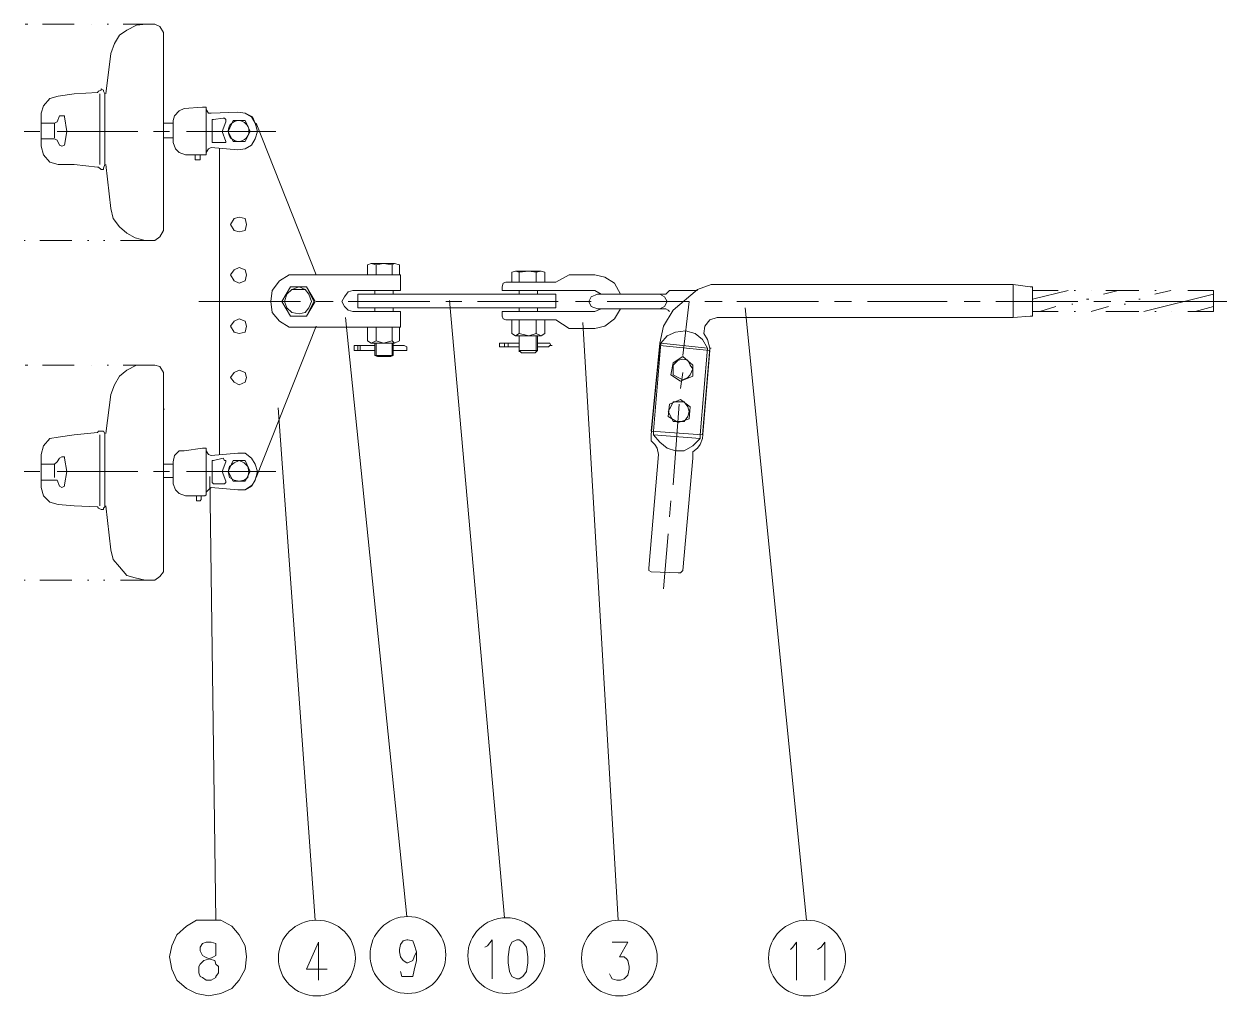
# Model space of a CAD drawing. Extents: x 457 to 4918, y -67 to 391.
# Drawn here: x 3172.9 to 3266.7, y 84.5 to 160.3 of the extents above; entities that cross this region are included whole.
import ezdxf

# ---------------------------------------------------------------- set-up
doc = ezdxf.new("R2010")
doc.units = 0
doc.header["$LTSCALE"] = 40
doc.header["$MEASUREMENT"] = 0
doc.layers.get('0').update_dxf_attribs({"linetype": 'CONTINUOUS'})

msp = doc.modelspace()

# ---------------------------------------------------------------- linework, layer by layer
at = {"color": 0, "lineweight": 18}
for points in [[(3182.466, 160.251), (3181.704, 160.155), (3180.942, 159.774), (3180.371, 159.393), (3179.99, 158.727), (3179.704, 157.965)], [(3183.8, 159.584), (3183.514, 160.06), (3183.133, 160.251)], [(3179.132, 155.107), (3178.942, 155.202), (3178.942, 155.107)], [(3175.608, 154.631), (3174.941, 154.44), (3174.465, 153.869), (3174.275, 153.297)], [(3186.848, 153.774), (3187.038, 153.774)], [(3187.133, 153.678), (3187.133, 153.774), (3187.038, 153.774)], [(3174.275, 153.297), (3174.275, 150.726)], [(3176.084, 153.012), (3176.084, 153.107), (3175.703, 153.107)], [(3176.084, 150.821), (3176.275, 151.869), (3176.084, 153.012)], [(3185.419, 153.678), (3185.038, 153.488), (3184.657, 153.107), (3184.562, 152.726)], [(3187.133, 153.583), (3187.324, 153.297), (3187.514, 153.297)], [(3187.705, 152.821), (3187.61, 152.821), (3187.61, 152.726)], [(3188.657, 152.631), (3188.657, 152.821), (3188.562, 152.916), (3188.467, 152.916), (3187.705, 152.821)], [(3191.039, 152.345), (3190.753, 153.012), (3190.181, 153.297), (3189.61, 153.393)], [(3189.61, 150.44), (3190.181, 150.535), (3190.658, 150.821), (3190.943, 151.297), (3191.134, 151.869), (3190.943, 152.535), (3190.658, 153.012), (3190.181, 153.297), (3189.61, 153.393)], [(3175.322, 152.535), (3175.513, 152.631)], [(3175.322, 152.535), (3175.322, 151.869), (3175.322, 151.392)], [(3188.657, 152.631), (3188.372, 151.869), (3188.657, 151.107)], [(3184.562, 151.011), (3184.752, 150.535), (3185.038, 150.249), (3185.514, 150.059), (3187.038, 150.059)], [(3187.61, 151.107), (3187.61, 151.011), (3187.705, 151.011)], [(3187.705, 151.011), (3188.467, 151.011)], [(3188.467, 151.011), (3188.562, 151.011), (3188.657, 151.011), (3188.657, 151.107)], [(3174.275, 150.726), (3174.465, 150.059), (3174.941, 149.487), (3175.608, 149.297)], [(3175.703, 150.821), (3175.894, 150.726), (3176.084, 150.821)], [(3186.848, 150.059), (3187.038, 150.059), (3187.133, 150.059), (3187.133, 150.249)], [(3187.514, 150.63), (3187.324, 150.535), (3187.133, 150.249)], [(3187.514, 150.63), (3189.61, 150.44)], [(3186.276, 149.773), (3186.276, 149.678), (3186.371, 149.678), (3186.562, 149.678)], [(3186.562, 149.678), (3186.657, 149.678), (3186.657, 149.773)], [(3178.942, 148.916), (3179.132, 148.916)], [(3179.704, 145.868), (3179.894, 145.106), (3180.371, 144.439), (3180.942, 143.963), (3181.609, 143.582), (3182.371, 143.391), (3183.133, 143.391)], [(3183.133, 143.391), (3183.514, 143.677), (3183.8, 144.153)], [(3200.373, 140.724), (3200.373, 141.486), (3199.992, 141.582), (3199.706, 141.486)], [(3202.183, 141.486), (3201.802, 141.582), (3201.611, 141.486), (3200.945, 141.582), (3200.373, 141.486)], [(3193.61, 140.724), (3192.848, 140.248), (3192.277, 139.486), (3192.182, 138.629), (3192.277, 137.772), (3192.848, 137.105), (3193.61, 136.629)], [(3202.278, 140.724), (3193.61, 140.724)], [(3198.563, 139.486), (3202.278, 139.486), (3202.278, 140.724)], [(3211.232, 141.01), (3210.946, 140.915), (3210.946, 140.153)], [(3213.232, 141.01), (3211.232, 141.01), (3211.517, 140.915)], [(3213.518, 140.915), (3213.232, 141.01), (3212.851, 140.915), (3212.279, 141.01), (3211.517, 140.915), (3211.517, 140.153)], [(3214.375, 140.153), (3215.423, 140.724)], [(3219.423, 139.2), (3218.947, 140.058), (3218.185, 140.534), (3217.423, 140.724)], [(3210.47, 140.153), (3210.279, 140.058), (3210.184, 139.772)], [(3227.519, 139.962), (3226.472, 139.962), (3225.424, 139.581), (3223.519, 137.962), (3222.757, 136.724), (3222.471, 135.39)], [(3251.522, 139.581), (3251.522, 139.772), (3251.332, 139.772), (3249.998, 139.962), (3249.998, 137.391)], [(3198.563, 139.486), (3198.182, 139.391), (3197.897, 139.01), (3197.706, 138.629), (3197.897, 138.248), (3198.182, 137.962), (3198.563, 137.867)], [(3214.375, 139.2), (3214.375, 138.153), (3198.944, 138.153)], [(3198.944, 139.2), (3214.375, 139.2)], [(3217.613, 139.2), (3217.137, 139.01), (3216.947, 138.629), (3217.137, 138.248), (3217.613, 138.057)], [(3222.471, 138.057), (3222.852, 138.248), (3223.043, 138.629), (3222.852, 139.01), (3222.471, 139.2)], [(3198.563, 137.867), (3202.278, 137.867), (3202.278, 136.629)], [(3210.184, 137.867), (3210.184, 137.486)], [(3217.423, 136.533), (3218.185, 136.724), (3218.947, 137.295), (3219.423, 138.057)], [(3210.184, 137.486), (3210.279, 137.295), (3210.47, 137.2)], [(3210.47, 137.2), (3214.375, 137.2), (3215.423, 136.533)], [(3226.948, 137.391), (3226.376, 137.2), (3225.995, 136.724), (3225.9, 136.152), (3226.186, 135.676)], [(3249.998, 137.391), (3251.332, 137.486)], [(3251.332, 137.486), (3251.522, 137.486), (3251.522, 137.676)], [(3202.278, 136.629), (3193.61, 136.629)], [(3213.232, 135.962), (3211.232, 135.962), (3210.946, 136.152)], [(3211.232, 135.962), (3211.517, 136.152), (3212.279, 135.962), (3212.851, 136.152), (3213.232, 135.962), (3213.518, 136.152)], [(3211.517, 135.962), (3211.517, 134.819), (3211.708, 134.628)], [(3226.186, 135.009), (3225.805, 135.676), (3225.233, 136.152), (3224.471, 136.343), (3223.709, 136.248), (3223.043, 135.962), (3222.566, 135.39)], [(3199.706, 135.581), (3199.992, 135.39), (3200.373, 135.581)], [(3200.373, 135.581), (3200.945, 135.39), (3201.611, 135.581)], [(3201.611, 135.581), (3201.802, 135.39), (3202.183, 135.581)], [(3202.564, 134.819), (3202.754, 134.819), (3202.754, 135.105), (3202.564, 135.2)], [(3213.803, 135.105), (3213.899, 135.2), (3213.994, 135.2), (3213.899, 135.39), (3212.946, 135.39)], [(3226.376, 135.009), (3226.186, 135.676)], [(3200.278, 134.438), (3201.707, 134.438), (3201.516, 134.343)], [(3211.517, 134.819), (3212.946, 134.819), (3212.756, 134.628), (3211.708, 134.628)], [(3182.466, 133.676), (3181.704, 133.676), (3180.942, 133.295), (3180.371, 132.819), (3179.99, 132.152), (3179.704, 131.39)], [(3183.8, 133.104), (3183.514, 133.581), (3183.133, 133.676)], [(3179.132, 128.532), (3178.942, 128.532)], [(3175.608, 128.056), (3174.941, 127.961), (3174.465, 127.389), (3174.275, 126.723)], [(3221.804, 128.247), (3221.804, 127.77), (3222.09, 127.485)], [(3221.995, 128.247), (3222.471, 127.675), (3223.043, 127.199), (3223.709, 127.008), (3224.376, 127.008), (3225.043, 127.389), (3225.614, 127.961)], [(3222.376, 126.723), (3222.281, 127.199), (3222.09, 127.485)], [(3225.424, 127.199), (3225.614, 127.485), (3225.805, 127.961)], [(3174.275, 126.723), (3174.275, 124.151)], [(3176.084, 126.437), (3176.084, 126.532), (3175.894, 126.532), (3175.703, 126.437)], [(3185.419, 127.008), (3185.038, 127.008), (3184.657, 126.627), (3184.562, 126.151)], [(3186.848, 127.199), (3187.038, 127.199)], [(3187.133, 127.199), (3187.038, 127.199)], [(3187.133, 127.008), (3187.324, 126.723), (3187.514, 126.627)], [(3189.61, 123.96), (3190.181, 123.96), (3190.658, 124.246), (3190.943, 124.722), (3191.134, 125.389), (3190.943, 125.961), (3190.658, 126.437), (3190.181, 126.818), (3189.61, 126.818)], [(3225.424, 127.199), (3225.043, 126.913), (3225.043, 126.437)], [(3175.322, 125.961), (3175.513, 126.151)], [(3175.322, 125.961), (3175.322, 125.389), (3175.322, 124.913)], [(3176.084, 124.341), (3176.275, 125.389), (3176.084, 126.437)], [(3184.562, 124.437), (3184.562, 126.151)], [(3187.705, 126.246), (3187.61, 126.246), (3187.61, 126.151)], [(3188.657, 126.151), (3188.657, 126.246), (3188.562, 126.246), (3188.467, 126.437), (3187.705, 126.246)], [(3188.657, 126.151), (3188.372, 125.389), (3188.657, 124.627)], [(3189.61, 123.96), (3190.181, 123.96), (3190.753, 124.341), (3191.039, 124.913)], [(3174.275, 124.151), (3174.465, 123.484), (3174.941, 123.008), (3175.608, 122.817)], [(3175.703, 124.246), (3175.894, 124.151), (3176.084, 124.246), (3176.084, 124.341)], [(3184.562, 124.437), (3184.752, 123.96), (3185.038, 123.675), (3185.514, 123.484), (3186.848, 123.484)], [(3187.514, 124.151), (3187.324, 123.96), (3187.133, 123.77)], [(3187.514, 124.151), (3189.61, 123.96)], [(3187.61, 124.627), (3187.61, 124.532), (3187.705, 124.437)], [(3187.705, 124.437), (3188.467, 124.437)], [(3188.467, 124.437), (3188.562, 124.437), (3188.657, 124.532), (3188.657, 124.627)], [(3186.371, 123.294), (3186.371, 123.198), (3186.371, 123.103), (3186.657, 123.103)], [(3186.657, 123.103), (3186.752, 123.198), (3186.752, 123.294)], [(3186.848, 123.484), (3187.038, 123.484), (3187.133, 123.579), (3187.133, 123.675)], [(3178.942, 122.436), (3179.132, 122.436)], [(3179.704, 119.293), (3179.894, 118.531), (3180.371, 117.96), (3180.942, 117.293), (3181.609, 117.102), (3182.371, 116.912), (3183.133, 116.912)], [(3183.133, 116.912), (3183.514, 117.198), (3183.8, 117.579)], [(3221.614, 117.864), (3221.614, 117.674), (3221.804, 117.579)], [(3223.9, 117.483), (3224.09, 117.483), (3224.281, 117.674)]]:
    msp.add_lwpolyline(points, dxfattribs=at)
for points in [[(3189.229, 151.107), (3190.181, 151.107), (3190.562, 151.869), (3190.181, 152.726), (3189.229, 152.726), (3188.848, 151.869)], [(3190.277, 144.63), (3190.181, 145.106), (3189.705, 145.201), (3189.324, 145.106), (3189.038, 144.63), (3189.324, 144.153), (3189.705, 144.058), (3190.181, 144.153)], [(3190.277, 140.724), (3190.181, 141.105), (3189.705, 141.296), (3189.324, 141.105), (3189.038, 140.724), (3189.324, 140.248), (3189.705, 140.058), (3190.181, 140.248)], [(3194.944, 139.772), (3193.706, 139.772), (3193.039, 138.629), (3193.706, 137.486), (3194.944, 137.486), (3195.611, 138.629)], [(3193.706, 139.772), (3194.944, 139.772), (3195.515, 138.629), (3194.944, 137.486), (3193.706, 137.486), (3193.039, 138.629)], [(3195.325, 138.629), (3195.134, 139.2), (3194.849, 139.581), (3194.372, 139.772), (3193.801, 139.581), (3193.42, 139.2), (3193.229, 138.629), (3193.42, 138.153), (3193.801, 137.772), (3194.372, 137.676), (3194.849, 137.772), (3195.134, 138.153)], [(3195.325, 138.629), (3195.134, 139.2), (3194.849, 139.581), (3194.372, 139.581), (3193.801, 139.581), (3193.42, 139.2), (3193.229, 138.629), (3193.42, 138.153), (3193.801, 137.772), (3194.372, 137.676), (3194.849, 137.772), (3195.134, 138.153)], [(3190.277, 136.724), (3190.181, 137.105), (3189.705, 137.295), (3189.324, 137.105), (3189.038, 136.724), (3189.324, 136.248), (3189.705, 136.152), (3190.181, 136.248)], [(3225.043, 133.676), (3224.281, 134.343), (3223.519, 133.866), (3223.328, 132.914), (3224.09, 132.438), (3225.043, 132.819)], [(3225.043, 133.39), (3224.852, 133.676), (3224.662, 134.057), (3224.281, 134.152), (3223.9, 134.057), (3223.519, 133.676), (3223.519, 133.39), (3223.519, 132.914), (3223.9, 132.723), (3224.281, 132.533), (3224.662, 132.723), (3224.852, 132.914)], [(3190.277, 132.723), (3190.181, 133.104), (3189.705, 133.295), (3189.324, 133.104), (3189.038, 132.723), (3189.324, 132.342), (3189.705, 132.152), (3190.181, 132.342)], [(3224.852, 130.437), (3224.09, 131.009), (3223.233, 130.628), (3223.138, 129.675), (3223.9, 129.199), (3224.757, 129.485)], [(3224.757, 130.056), (3224.662, 130.437), (3224.376, 130.818), (3223.995, 130.818), (3223.519, 130.818), (3223.328, 130.437), (3223.138, 130.056), (3223.328, 129.675), (3223.519, 129.294), (3223.995, 129.294), (3224.376, 129.294), (3224.662, 129.675)], [(3189.229, 124.627), (3190.181, 124.627), (3190.562, 125.389), (3190.181, 126.246), (3189.229, 126.246), (3188.848, 125.389)], [(3190.467, 125.389), (3190.372, 125.77), (3190.086, 126.056), (3189.705, 126.246), (3189.324, 126.056), (3188.943, 125.77), (3188.848, 125.389), (3188.943, 124.913), (3189.324, 124.722), (3189.705, 124.627), (3190.086, 124.722), (3190.372, 124.913)]]:
    msp.add_lwpolyline(points, close=True, dxfattribs=at)
at = {"color": 0, "lineweight": 5}
for points in [[(3206.088, 138.724), (3210.374, 90.623)], [(3251.522, 138.819), (3254.285, 139.486)], [(3257.047, 139.2), (3258.19, 139.486)], [(3261.047, 139.2), (3262.286, 139.486)], [(3263.619, 139.486), (3265.619, 139.486)], [(3194.468, 138.629), (3186.562, 138.629)], [(3263.619, 137.867), (3265.619, 137.867)], [(3197.992, 137.391), (3202.754, 90.718)], [(3216.47, 137.01), (3219.233, 90.432)], [(3192.753, 130.342), (3195.611, 90.432)], [(3187.419, 125.008), (3187.895, 90.432)], [(3223.138, 120.531), (3222.757, 116.245)], [(3195.896, 88.718), (3194.944, 86.622), (3196.563, 86.622)], [(3203.516, 87.956), (3203.326, 87.575), (3203.231, 87.289), (3202.85, 87.099), (3202.754, 87.099), (3202.469, 87.289), (3202.278, 87.575), (3202.183, 87.956), (3202.183, 88.146), (3202.278, 88.527), (3202.469, 88.813), (3202.754, 88.908), (3202.85, 88.908), (3203.231, 88.813), (3203.326, 88.527), (3203.516, 87.956), (3203.516, 87.289), (3203.326, 86.527), (3203.231, 86.051), (3202.85, 86.051), (3202.754, 86.051), (3202.373, 86.051), (3202.278, 86.432)], [(3208.85, 88.337), (3209.041, 88.432), (3209.422, 88.908), (3209.422, 85.86)], [(3218.756, 88.718), (3219.995, 88.718), (3219.328, 87.575), (3219.709, 87.575), (3219.899, 87.384), (3219.995, 87.289), (3220.09, 86.813), (3220.09, 86.622), (3219.995, 86.146), (3219.709, 85.86), (3219.423, 85.765), (3219.137, 85.765), (3218.756, 85.86), (3218.661, 86.051), (3218.566, 86.241)], [(3232.663, 88.146), (3232.853, 88.337), (3233.139, 88.718), (3233.139, 85.765)], [(3234.758, 88.146), (3235.044, 88.337), (3235.33, 88.718), (3235.33, 85.765)]]:
    msp.add_lwpolyline(points, dxfattribs=at)
for points in [[(3190.277, 87.575), (3190.181, 88.432), (3189.705, 89.289), (3189.134, 89.956), (3188.276, 90.432), (3187.324, 90.432), (3186.371, 90.432), (3185.609, 89.956), (3184.847, 89.289), (3184.466, 88.432), (3184.276, 87.575), (3184.466, 86.622), (3184.847, 85.765), (3185.609, 85.098), (3186.371, 84.717), (3187.324, 84.527), (3188.276, 84.717), (3189.134, 85.098), (3189.705, 85.765), (3190.181, 86.622)], [(3187.133, 88.718), (3186.848, 88.623), (3186.657, 88.337), (3186.657, 88.051), (3186.848, 87.67), (3187.038, 87.575), (3187.419, 87.384), (3187.8, 87.289), (3187.895, 87.003), (3188.086, 86.813), (3188.086, 86.337), (3187.895, 86.051), (3187.895, 85.956), (3187.514, 85.765), (3187.133, 85.765), (3186.848, 85.956), (3186.657, 86.051), (3186.562, 86.337), (3186.562, 86.813), (3186.657, 87.003), (3186.943, 87.289), (3187.324, 87.384), (3187.705, 87.575), (3187.895, 87.67), (3187.895, 88.051), (3187.895, 88.337), (3187.895, 88.623), (3187.514, 88.718)], [(3211.327, 88.908), (3210.946, 88.718), (3210.755, 88.337), (3210.66, 87.575), (3210.66, 87.099), (3210.755, 86.432), (3210.946, 86.051), (3211.327, 85.86), (3211.517, 85.86), (3211.803, 86.051), (3212.089, 86.432), (3212.184, 87.099), (3212.184, 87.575), (3212.089, 88.337), (3211.803, 88.718), (3211.517, 88.908)]]:
    msp.add_lwpolyline(points, close=True, dxfattribs=at)
at = {"color": 0, "lineweight": 18}
msp.add_circle((3189.658, 151.916), 0.81, dxfattribs=at)
at = {"color": 0, "lineweight": 5}
msp.add_circle((3219.328, 87.48), 2.953, dxfattribs=at)
for centre, major_axis in [((3195.754, 87.48), (3, 0)), ((3202.85, 87.718), (0, 3)), ((3210.517, 87.67), (3, 0)), ((3233.949, 87.48), (3, 0))]:
    msp.add_ellipse(centre, major_axis=major_axis, ratio=0.984127, start_param=0, end_param=6.283185, dxfattribs=at)
for points in [[(3173.036, 160.251), (3173.036, 160.251), (3173.227, 160.251), (3173.227, 160.251)], [(3176.846, 160.251), (3176.846, 160.251), (3174.37, 160.251), (3174.37, 160.251)], [(3178.18, 160.251), (3178.18, 160.251), (3178.18, 160.251), (3178.18, 160.251)], [(3179.418, 160.251), (3179.418, 160.251), (3179.513, 160.251), (3179.513, 160.251)], [(3183.133, 160.251), (3183.133, 160.251), (3180.656, 160.251), (3180.656, 160.251)], [(3174.179, 151.869), (3174.179, 151.869), (3172.941, 151.869), (3172.941, 151.869)], [(3181.799, 151.869), (3181.799, 151.869), (3175.513, 151.869), (3175.513, 151.869)], [(3184.276, 151.869), (3184.276, 151.869), (3183.038, 151.869), (3183.038, 151.869)], [(3192.563, 151.869), (3192.563, 151.869), (3185.609, 151.869), (3185.609, 151.869)], [(3172.941, 143.391), (3172.941, 143.391), (3173.036, 143.391), (3173.036, 143.391)], [(3176.656, 143.391), (3176.656, 143.391), (3174.179, 143.391), (3174.179, 143.391)], [(3177.894, 143.391), (3177.894, 143.391), (3177.989, 143.391), (3177.989, 143.391)], [(3179.132, 143.391), (3179.132, 143.391), (3179.228, 143.391), (3179.228, 143.391)], [(3182.752, 143.391), (3182.752, 143.391), (3180.466, 143.391), (3180.466, 143.391)], [(3251.522, 139.486), (3251.522, 139.486), (3253.523, 139.486), (3253.523, 139.486)], [(3254.761, 139.486), (3254.761, 139.486), (3254.856, 139.486), (3254.856, 139.486)], [(3255.713, 138.819), (3255.713, 138.819), (3255.904, 138.819), (3255.904, 138.819)], [(3256.094, 139.486), (3256.094, 139.486), (3256.094, 139.486), (3256.094, 139.486)], [(3257.237, 139.486), (3257.237, 139.486), (3259.809, 139.486), (3259.809, 139.486)], [(3259.809, 138.819), (3259.809, 138.819), (3259.904, 138.819), (3259.904, 138.819)], [(3260.19, 137.867), (3260.19, 137.867), (3265.619, 139.2), (3265.619, 139.2)], [(3261.047, 139.486), (3261.047, 139.486), (3261.143, 139.486), (3261.143, 139.486)], [(3262.381, 139.486), (3262.381, 139.486), (3262.381, 139.486), (3262.381, 139.486)], [(3265.619, 139.486), (3265.619, 139.486), (3265.619, 137.867), (3265.619, 137.867)], [(3197.039, 138.629), (3197.039, 138.629), (3195.706, 138.629), (3195.706, 138.629)], [(3204.564, 138.629), (3204.564, 138.629), (3198.182, 138.629), (3198.182, 138.629)], [(3207.041, 138.629), (3207.041, 138.629), (3205.802, 138.629), (3205.802, 138.629)], [(3214.565, 138.629), (3214.565, 138.629), (3208.279, 138.629), (3208.279, 138.629)], [(3217.137, 138.629), (3217.137, 138.629), (3215.899, 138.629), (3215.899, 138.629)], [(3224.757, 138.629), (3224.757, 138.629), (3218.375, 138.629), (3218.375, 138.629)], [(3224.757, 138.629), (3224.757, 138.629), (3224.281, 134.438), (3224.281, 134.438)], [(3227.329, 138.629), (3227.329, 138.629), (3225.995, 138.629), (3225.995, 138.629)], [(3234.854, 138.629), (3234.854, 138.629), (3228.472, 138.629), (3228.472, 138.629)], [(3229.139, 138.153), (3229.139, 138.153), (3233.901, 90.432), (3233.901, 90.432)], [(3237.425, 138.629), (3237.425, 138.629), (3236.092, 138.629), (3236.092, 138.629)], [(3244.855, 138.629), (3244.855, 138.629), (3238.664, 138.629), (3238.664, 138.629)], [(3247.427, 138.629), (3247.427, 138.629), (3246.188, 138.629), (3246.188, 138.629)], [(3255.047, 138.629), (3255.047, 138.629), (3248.665, 138.629), (3248.665, 138.629)], [(3251.522, 137.867), (3251.522, 137.867), (3253.523, 137.867), (3253.523, 137.867)], [(3252.094, 137.867), (3252.094, 137.867), (3253.332, 138.248), (3253.332, 138.248)], [(3254.57, 138.438), (3254.57, 138.438), (3254.666, 138.438), (3254.666, 138.438)], [(3254.761, 137.867), (3254.761, 137.867), (3254.856, 137.867), (3254.856, 137.867)], [(3256.094, 137.867), (3256.094, 137.867), (3257.428, 138.248), (3257.428, 138.248)], [(3256.094, 137.867), (3256.094, 137.867), (3256.094, 137.867), (3256.094, 137.867)], [(3257.618, 138.629), (3257.618, 138.629), (3256.285, 138.629), (3256.285, 138.629)], [(3257.237, 137.867), (3257.237, 137.867), (3259.809, 137.867), (3259.809, 137.867)], [(3258.666, 138.438), (3258.666, 138.438), (3258.761, 138.438), (3258.761, 138.438)], [(3266.667, 138.629), (3266.667, 138.629), (3258.761, 138.629), (3258.761, 138.629)], [(3261.047, 137.867), (3261.047, 137.867), (3261.143, 137.867), (3261.143, 137.867)], [(3262.381, 137.867), (3262.381, 137.867), (3262.381, 137.867), (3262.381, 137.867)], [(3264.191, 137.867), (3264.191, 137.867), (3265.619, 138.248), (3265.619, 138.248)], [(3264.191, 137.867), (3264.191, 137.867), (3265.619, 138.248), (3265.619, 138.248)], [(3173.036, 133.676), (3173.036, 133.676), (3173.227, 133.676), (3173.227, 133.676)], [(3176.846, 133.676), (3176.846, 133.676), (3174.37, 133.676), (3174.37, 133.676)], [(3178.18, 133.676), (3178.18, 133.676), (3178.18, 133.676), (3178.18, 133.676)], [(3179.418, 133.676), (3179.418, 133.676), (3179.513, 133.676), (3179.513, 133.676)], [(3183.133, 133.676), (3183.133, 133.676), (3180.656, 133.676), (3180.656, 133.676)], [(3224.281, 133.104), (3224.281, 133.104), (3224.09, 131.866), (3224.09, 131.866)], [(3223.995, 130.628), (3223.995, 130.628), (3223.519, 124.341), (3223.519, 124.341)], [(3174.179, 125.389), (3174.179, 125.389), (3172.941, 125.389), (3172.941, 125.389)], [(3181.799, 125.389), (3181.799, 125.389), (3175.513, 125.389), (3175.513, 125.389)], [(3184.276, 125.389), (3184.276, 125.389), (3183.038, 125.389), (3183.038, 125.389)], [(3192.563, 125.389), (3192.563, 125.389), (3185.609, 125.389), (3185.609, 125.389)], [(3223.328, 123.103), (3223.328, 123.103), (3223.233, 121.865), (3223.233, 121.865)], [(3172.941, 116.912), (3172.941, 116.912), (3173.036, 116.912), (3173.036, 116.912)], [(3176.656, 116.912), (3176.656, 116.912), (3174.179, 116.912), (3174.179, 116.912)], [(3177.894, 116.912), (3177.894, 116.912), (3177.989, 116.912), (3177.989, 116.912)], [(3179.132, 116.912), (3179.132, 116.912), (3179.228, 116.912), (3179.228, 116.912)], [(3182.752, 116.912), (3182.752, 116.912), (3180.466, 116.912), (3180.466, 116.912)], [(3195.896, 88.718), (3195.896, 88.718), (3195.896, 85.765), (3195.896, 85.765)]]:
    msp.add_open_spline(points, degree=3, dxfattribs=at)
at = {"color": 0, "lineweight": 18}
for points in [[(3183.133, 160.251), (3183.133, 160.251), (3182.466, 160.251), (3182.466, 160.251)], [(3183.8, 144.153), (3183.8, 144.153), (3183.8, 159.584), (3183.8, 159.584)], [(3179.323, 154.821), (3179.323, 154.821), (3179.704, 157.965), (3179.704, 157.965)], [(3183.8, 156.726), (3183.8, 156.726), (3183.8, 156.822), (3183.8, 156.822)], [(3176.846, 154.821), (3176.846, 154.821), (3175.608, 154.631), (3175.608, 154.631)], [(3176.846, 154.821), (3176.846, 154.821), (3178.656, 154.917), (3178.656, 154.917)], [(3178.656, 154.917), (3178.656, 154.917), (3178.751, 155.012), (3178.751, 155.012)], [(3178.751, 155.012), (3178.751, 155.012), (3178.942, 155.107), (3178.942, 155.107)], [(3178.847, 149.297), (3178.847, 149.297), (3178.847, 154.821), (3178.847, 154.821)], [(3179.132, 155.107), (3179.132, 155.107), (3179.132, 155.012), (3179.132, 155.012)], [(3179.228, 154.821), (3179.228, 154.821), (3179.132, 155.012), (3179.132, 155.012)], [(3179.228, 154.821), (3179.228, 154.821), (3179.228, 152.059), (3179.228, 152.059)], [(3179.228, 154.821), (3179.228, 154.821), (3179.228, 151.964), (3179.228, 151.964)], [(3186.848, 153.774), (3186.848, 153.774), (3185.419, 153.678), (3185.419, 153.678)], [(3175.703, 153.107), (3175.703, 153.107), (3175.513, 152.631), (3175.513, 152.631)], [(3187.133, 150.249), (3187.133, 150.249), (3187.133, 153.678), (3187.133, 153.678)], [(3187.514, 153.297), (3187.514, 153.297), (3189.61, 153.393), (3189.61, 153.393)], [(3174.275, 152.535), (3174.275, 152.535), (3175.322, 152.535), (3175.322, 152.535)], [(3179.228, 149.297), (3179.228, 149.297), (3179.228, 152.059), (3179.228, 152.059)], [(3183.8, 152.535), (3183.8, 152.535), (3184.562, 152.535), (3184.562, 152.535)], [(3184.562, 151.011), (3184.562, 151.011), (3184.562, 152.726), (3184.562, 152.726)], [(3187.61, 151.107), (3187.61, 151.107), (3187.61, 152.726), (3187.61, 152.726)], [(3191.039, 152.535), (3191.039, 152.535), (3195.706, 140.724), (3195.706, 140.724)], [(3174.275, 151.297), (3174.275, 151.297), (3175.322, 151.297), (3175.322, 151.297)], [(3175.513, 151.202), (3175.513, 151.202), (3175.322, 151.297), (3175.322, 151.297)], [(3175.513, 151.202), (3175.513, 151.202), (3175.703, 150.821), (3175.703, 150.821)], [(3183.8, 151.392), (3183.8, 151.392), (3184.562, 151.392), (3184.562, 151.392)], [(3186.276, 149.773), (3186.276, 149.773), (3186.276, 150.059), (3186.276, 150.059)], [(3186.657, 149.773), (3186.657, 149.773), (3186.657, 150.059), (3186.657, 150.059)], [(3188.181, 150.535), (3188.181, 150.535), (3188.181, 138.629), (3188.181, 138.629)], [(3176.846, 149.297), (3176.846, 149.297), (3175.608, 149.297), (3175.608, 149.297)], [(3176.846, 149.297), (3176.846, 149.297), (3178.656, 149.106), (3178.656, 149.106)], [(3178.751, 149.106), (3178.751, 149.106), (3178.656, 149.106), (3178.656, 149.106)], [(3178.751, 149.106), (3178.751, 149.106), (3178.942, 148.916), (3178.942, 148.916)], [(3179.132, 149.011), (3179.132, 149.011), (3179.228, 149.297), (3179.228, 149.297)], [(3179.323, 149.297), (3179.323, 149.297), (3179.704, 145.868), (3179.704, 145.868)], [(3179.132, 148.916), (3179.132, 148.916), (3179.132, 149.011), (3179.132, 149.011)], [(3199.992, 141.582), (3199.992, 141.582), (3201.802, 141.582), (3201.802, 141.582)], [(3199.706, 141.486), (3199.706, 141.486), (3199.706, 140.724), (3199.706, 140.724)], [(3201.611, 141.486), (3201.611, 141.486), (3201.611, 140.724), (3201.611, 140.724)], [(3202.183, 141.486), (3202.183, 141.486), (3202.183, 140.724), (3202.183, 140.724)], [(3212.851, 140.915), (3212.851, 140.915), (3212.851, 140.153), (3212.851, 140.153)], [(3213.518, 140.915), (3213.518, 140.915), (3213.518, 140.153), (3213.518, 140.153)], [(3217.423, 140.724), (3217.423, 140.724), (3215.423, 140.724), (3215.423, 140.724)], [(3210.184, 139.772), (3210.184, 139.772), (3210.184, 139.486), (3210.184, 139.486)], [(3214.375, 140.153), (3214.375, 140.153), (3210.47, 140.153), (3210.47, 140.153)], [(3249.998, 139.962), (3249.998, 139.962), (3227.519, 139.962), (3227.519, 139.962)], [(3198.944, 138.153), (3198.944, 138.153), (3198.944, 139.2), (3198.944, 139.2)], [(3200.278, 139.486), (3200.278, 139.486), (3200.278, 139.2), (3200.278, 139.2)], [(3200.278, 139.2), (3200.278, 139.2), (3200.278, 139.486), (3200.278, 139.486)], [(3201.707, 139.486), (3201.707, 139.486), (3201.707, 139.2), (3201.707, 139.2)], [(3201.707, 139.2), (3201.707, 139.2), (3201.707, 139.486), (3201.707, 139.486)], [(3217.423, 139.486), (3217.423, 139.486), (3210.184, 139.486), (3210.184, 139.486)], [(3211.517, 139.2), (3211.517, 139.2), (3211.517, 139.486), (3211.517, 139.486)], [(3212.946, 139.2), (3212.946, 139.2), (3212.946, 139.486), (3212.946, 139.486)], [(3217.899, 139.2), (3217.899, 139.2), (3217.423, 139.486), (3217.423, 139.486)], [(3217.613, 139.2), (3217.613, 139.2), (3222.947, 139.2), (3222.947, 139.2)], [(3222.947, 139.2), (3222.947, 139.2), (3223.138, 139.391), (3223.138, 139.391)], [(3223.233, 139.486), (3223.233, 139.486), (3223.138, 139.391), (3223.138, 139.391)], [(3223.233, 139.486), (3223.233, 139.486), (3225.424, 139.486), (3225.424, 139.486)], [(3251.522, 139.581), (3251.522, 139.581), (3251.522, 137.676), (3251.522, 137.676)], [(3188.181, 126.723), (3188.181, 126.723), (3188.181, 138.629), (3188.181, 138.629)], [(3200.278, 138.153), (3200.278, 138.153), (3200.278, 137.867), (3200.278, 137.867)], [(3200.278, 137.867), (3200.278, 137.867), (3200.278, 138.153), (3200.278, 138.153)], [(3201.707, 138.153), (3201.707, 138.153), (3201.707, 137.867), (3201.707, 137.867)], [(3201.707, 137.867), (3201.707, 137.867), (3201.707, 138.153), (3201.707, 138.153)], [(3217.423, 137.867), (3217.423, 137.867), (3210.184, 137.867), (3210.184, 137.867)], [(3211.517, 137.867), (3211.517, 137.867), (3211.517, 138.153), (3211.517, 138.153)], [(3212.946, 137.867), (3212.946, 137.867), (3212.946, 138.153), (3212.946, 138.153)], [(3217.423, 137.867), (3217.423, 137.867), (3217.899, 138.057), (3217.899, 138.057)], [(3217.613, 138.057), (3217.613, 138.057), (3222.947, 138.057), (3222.947, 138.057)], [(3223.138, 137.962), (3223.138, 137.962), (3222.947, 138.057), (3222.947, 138.057)], [(3223.138, 137.962), (3223.138, 137.962), (3223.233, 137.867), (3223.233, 137.867)], [(3210.946, 136.152), (3210.946, 136.152), (3210.946, 137.2), (3210.946, 137.2)], [(3211.517, 136.152), (3211.517, 136.152), (3211.517, 137.2), (3211.517, 137.2)], [(3212.851, 136.152), (3212.851, 136.152), (3212.851, 137.2), (3212.851, 137.2)], [(3213.518, 136.152), (3213.518, 136.152), (3213.518, 137.2), (3213.518, 137.2)], [(3249.998, 137.391), (3249.998, 137.391), (3226.948, 137.391), (3226.948, 137.391)], [(3195.706, 136.724), (3195.706, 136.724), (3191.039, 124.913), (3191.039, 124.913)], [(3199.706, 136.629), (3199.706, 136.629), (3199.706, 135.581), (3199.706, 135.581)], [(3200.373, 136.629), (3200.373, 136.629), (3200.373, 135.581), (3200.373, 135.581)], [(3201.611, 136.629), (3201.611, 136.629), (3201.611, 135.581), (3201.611, 135.581)], [(3202.183, 136.629), (3202.183, 136.629), (3202.183, 135.581), (3202.183, 135.581)], [(3211.517, 134.724), (3211.517, 134.724), (3211.517, 135.962), (3211.517, 135.962)], [(3212.851, 134.724), (3212.851, 134.724), (3212.851, 135.962), (3212.851, 135.962)], [(3212.946, 134.819), (3212.946, 134.819), (3212.946, 135.962), (3212.946, 135.962)], [(3217.423, 136.533), (3217.423, 136.533), (3215.423, 136.533), (3215.423, 136.533)], [(3200.278, 135.2), (3200.278, 135.2), (3198.659, 135.2), (3198.659, 135.2)], [(3198.659, 134.819), (3198.659, 134.819), (3198.659, 135.2), (3198.659, 135.2)], [(3198.944, 135.2), (3198.944, 135.2), (3198.944, 134.819), (3198.944, 134.819)], [(3199.135, 135.2), (3199.135, 135.2), (3199.135, 134.819), (3199.135, 134.819)], [(3199.992, 135.39), (3199.992, 135.39), (3201.802, 135.39), (3201.802, 135.39)], [(3200.278, 134.438), (3200.278, 134.438), (3200.278, 135.39), (3200.278, 135.39)], [(3200.373, 134.438), (3200.373, 134.438), (3200.373, 135.39), (3200.373, 135.39)], [(3201.611, 134.438), (3201.611, 134.438), (3201.611, 135.39), (3201.611, 135.39)], [(3201.707, 134.438), (3201.707, 134.438), (3201.707, 135.39), (3201.707, 135.39)], [(3202.564, 135.2), (3202.564, 135.2), (3201.707, 135.2), (3201.707, 135.2)], [(3202.754, 135.009), (3202.754, 135.009), (3202.754, 135.009), (3202.754, 135.009)], [(3209.993, 135.39), (3209.993, 135.39), (3211.517, 135.39), (3211.517, 135.39)], [(3209.993, 135.105), (3209.993, 135.105), (3209.993, 135.39), (3209.993, 135.39)], [(3209.993, 135.105), (3209.993, 135.105), (3211.517, 135.105), (3211.517, 135.105)], [(3210.374, 135.39), (3210.374, 135.39), (3210.374, 135.105), (3210.374, 135.105)], [(3210.66, 135.39), (3210.66, 135.39), (3210.66, 135.105), (3210.66, 135.105)], [(3212.946, 135.105), (3212.946, 135.105), (3213.803, 135.105), (3213.803, 135.105)], [(3213.994, 135.2), (3213.994, 135.2), (3214.089, 135.2), (3214.089, 135.2)], [(3222.471, 135.39), (3222.471, 135.39), (3221.804, 128.532), (3221.804, 128.532)], [(3221.804, 128.247), (3221.804, 128.247), (3222.471, 135.2), (3222.471, 135.2)], [(3222.566, 135.39), (3222.566, 135.39), (3221.995, 128.532), (3221.995, 128.532)], [(3226.376, 134.819), (3226.376, 134.819), (3222.471, 135.2), (3222.471, 135.2)], [(3226.186, 135.009), (3226.186, 135.009), (3222.566, 135.39), (3222.566, 135.39)], [(3226.186, 135.009), (3226.186, 135.009), (3225.614, 128.247), (3225.614, 128.247)], [(3226.376, 135.009), (3226.376, 135.009), (3225.805, 128.247), (3225.805, 128.247)], [(3226.376, 135.009), (3226.376, 135.009), (3226.472, 135.009), (3226.472, 135.009)], [(3226.376, 135.009), (3226.376, 135.009), (3226.472, 135.009), (3226.472, 135.009)], [(3200.278, 134.819), (3200.278, 134.819), (3198.659, 134.819), (3198.659, 134.819)], [(3200.278, 134.438), (3200.278, 134.438), (3200.468, 134.343), (3200.468, 134.343)], [(3200.468, 134.343), (3200.468, 134.343), (3201.516, 134.343), (3201.516, 134.343)], [(3202.564, 134.819), (3202.564, 134.819), (3201.707, 134.819), (3201.707, 134.819)], [(3225.805, 127.961), (3225.805, 127.961), (3226.376, 134.819), (3226.376, 134.819)], [(3183.133, 133.676), (3183.133, 133.676), (3182.466, 133.676), (3182.466, 133.676)], [(3183.8, 117.579), (3183.8, 117.579), (3183.8, 133.104), (3183.8, 133.104)], [(3179.323, 128.342), (3179.323, 128.342), (3179.704, 131.39), (3179.704, 131.39)], [(3183.8, 130.247), (3183.8, 130.247), (3183.895, 130.247), (3183.895, 130.247)], [(3176.846, 128.247), (3176.846, 128.247), (3178.656, 128.437), (3178.656, 128.437)], [(3178.656, 128.437), (3178.656, 128.437), (3178.751, 128.532), (3178.751, 128.532)], [(3178.751, 128.532), (3178.751, 128.532), (3178.942, 128.532), (3178.942, 128.532)], [(3179.132, 128.532), (3179.132, 128.532), (3179.132, 128.532), (3179.132, 128.532)], [(3179.228, 128.342), (3179.228, 128.342), (3179.132, 128.532), (3179.132, 128.532)], [(3225.805, 128.247), (3225.805, 128.247), (3221.804, 128.532), (3221.804, 128.532)], [(3221.995, 128.247), (3221.995, 128.247), (3221.995, 128.532), (3221.995, 128.532)], [(3176.846, 128.247), (3176.846, 128.247), (3175.608, 128.056), (3175.608, 128.056)], [(3178.847, 122.722), (3178.847, 122.722), (3178.847, 128.247), (3178.847, 128.247)], [(3179.228, 128.342), (3179.228, 128.342), (3179.228, 125.484), (3179.228, 125.484)], [(3179.228, 128.247), (3179.228, 128.247), (3179.228, 125.484), (3179.228, 125.484)], [(3225.614, 127.961), (3225.614, 127.961), (3221.995, 128.247), (3221.995, 128.247)], [(3225.614, 127.961), (3225.614, 127.961), (3225.614, 128.247), (3225.614, 128.247)], [(3186.848, 127.199), (3186.848, 127.199), (3185.419, 127.008), (3185.419, 127.008)], [(3187.133, 123.675), (3187.133, 123.675), (3187.133, 127.199), (3187.133, 127.199)], [(3187.514, 126.627), (3187.514, 126.627), (3189.61, 126.818), (3189.61, 126.818)], [(3222.376, 126.723), (3222.376, 126.723), (3221.614, 117.864), (3221.614, 117.864)], [(3174.275, 125.961), (3174.275, 125.961), (3175.322, 125.961), (3175.322, 125.961)], [(3175.703, 126.437), (3175.703, 126.437), (3175.513, 126.151), (3175.513, 126.151)], [(3183.8, 125.961), (3183.8, 125.961), (3184.562, 125.961), (3184.562, 125.961)], [(3187.61, 124.627), (3187.61, 124.627), (3187.61, 126.151), (3187.61, 126.151)], [(3225.043, 126.437), (3225.043, 126.437), (3224.281, 117.674), (3224.281, 117.674)], [(3174.275, 124.722), (3174.275, 124.722), (3175.322, 124.722), (3175.322, 124.722)], [(3175.513, 124.722), (3175.513, 124.722), (3175.322, 124.722), (3175.322, 124.722)], [(3175.513, 124.722), (3175.513, 124.722), (3175.703, 124.246), (3175.703, 124.246)], [(3179.228, 122.627), (3179.228, 122.627), (3179.228, 125.484), (3179.228, 125.484)], [(3183.8, 124.913), (3183.8, 124.913), (3184.562, 124.913), (3184.562, 124.913)], [(3176.846, 122.722), (3176.846, 122.722), (3175.608, 122.817), (3175.608, 122.817)], [(3186.371, 123.294), (3186.371, 123.294), (3186.371, 123.484), (3186.371, 123.484)], [(3186.752, 123.294), (3186.752, 123.294), (3186.752, 123.484), (3186.752, 123.484)], [(3176.846, 122.722), (3176.846, 122.722), (3178.656, 122.627), (3178.656, 122.627)], [(3178.751, 122.532), (3178.751, 122.532), (3178.656, 122.627), (3178.656, 122.627)], [(3178.751, 122.532), (3178.751, 122.532), (3178.942, 122.436), (3178.942, 122.436)], [(3179.132, 122.532), (3179.132, 122.532), (3179.228, 122.627), (3179.228, 122.627)], [(3179.132, 122.436), (3179.132, 122.436), (3179.132, 122.532), (3179.132, 122.532)], [(3179.323, 122.722), (3179.323, 122.722), (3179.704, 119.293), (3179.704, 119.293)], [(3223.9, 117.483), (3223.9, 117.483), (3221.804, 117.579), (3221.804, 117.579)]]:
    msp.add_open_spline(points, degree=3, dxfattribs=at)

doc.saveas('drawing.dxf')
